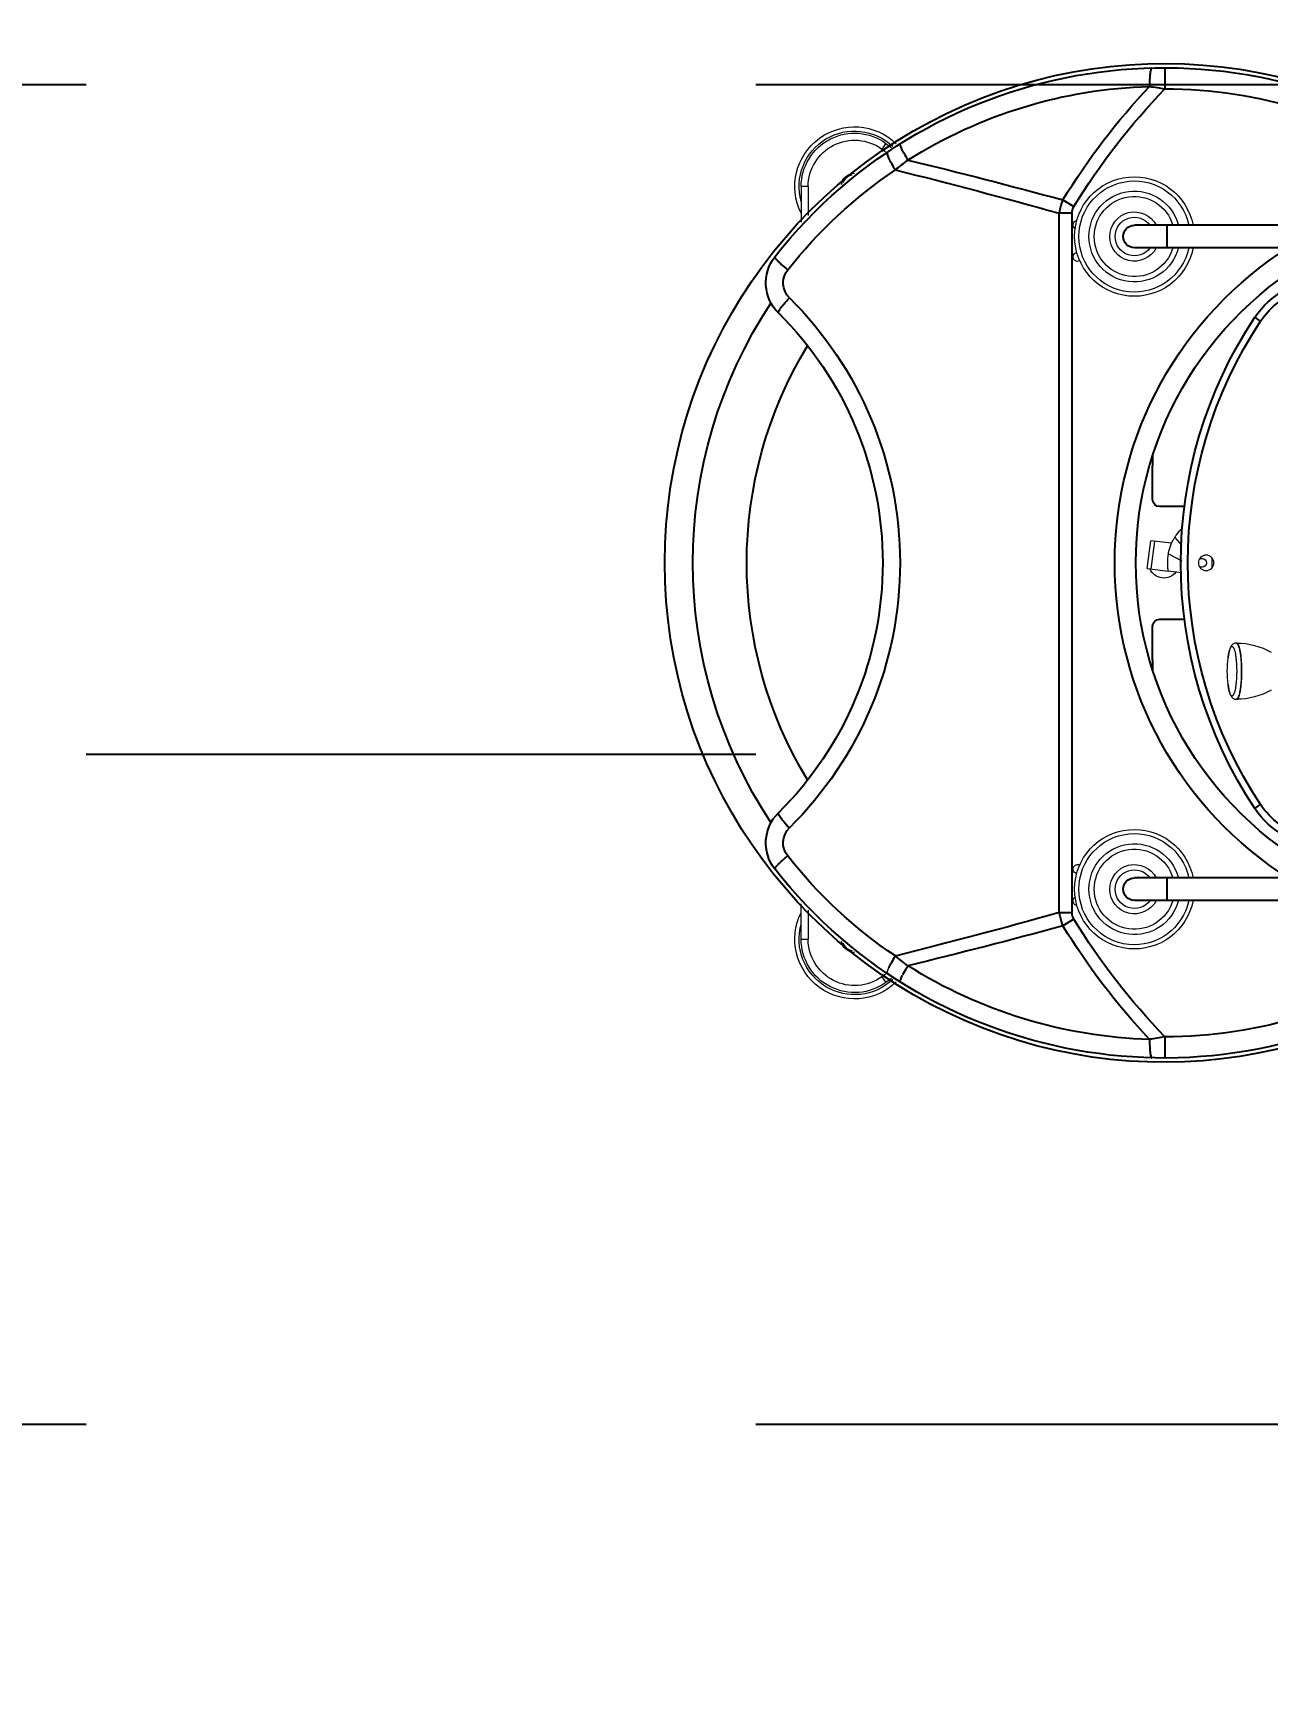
# Model space of a CAD drawing. Header units: millimetres. Extents: x 12325263 to 13848842, y -1463133 to 573208.
# Drawn here: x 12574391 to 12575269, y -838380 to -837210 of the extents above; entities that cross this region are included whole.
import ezdxf
from ezdxf.xclip import XClip

# ---------------------------------------------------------------- set-up
doc = ezdxf.new("R2010")
doc.units = ezdxf.units.MM
doc.header["$LTSCALE"] = 1000
doc.header["$XCLIPFRAME"] = 0
for name, color, linetype in [('A-ANNO-DIMS', 83, 'Continuous'), ('fur202301', 252, 'Continuous'), ('WALL', 5, 'Continuous'), ('WALL-SHATCH', 8, 'Continuous'), ('建筑-楼板开洞', 251, 'Continuous')]:
    doc.layers.add(name, color=color, linetype=linetype)
doc.styles.add('_TCH_DIM_T3', font='SIMPLEX.shx', dxfattribs={"width": 0.705882, "bigfont": 'GBCBIG.shx'})
doc.dimstyles.new('_TCH_ARCH&&120', dxfattribs={"dimtxt": 306, "dimasz": 120, "dimexe": 300, "dimexo": 360, "dimgap": 147, "dimtad": 1, "dimdec": 0, "dimzin": 0, "dimdsep": 46, "dimtxsty": '_TCH_DIM_T3', "dimblk": 'ARCHTICK', "dimcen": 0.09, "dimclrt": 7, "dimazin": 2, "dimtfac": 1, "dimtdec": 0, "dimtix": 1, "dimtmove": 2, "dimatfit": 3, "dimfxl": 1, "dimfxlon": 1, "dimtolj": 1, "dimtzin": 0, "dimarcsym": 0})

# ---------------------------------------------------------------- blocks, each defined once
blk = doc.blocks.new('adgshg13-A$C7F010FC0')
at = {"layer": 'WALL-SHATCH'}
h = blk.add_hatch(color=256, dxfattribs=at)
h.dxf.hatch_style = 1
h.paths.add_polyline_path([(-60384.2, -16880.9), (-763.2, 197.5), (12587.6, -13153.3), (12587.6, -157996), (-162964.9, -188820.4), (-171262.4, -180522.9), (-171262.4, -31310.9), (-150707.2, -10755.7), (-131860.1, -7980.9), (-99162.4, -7980.9), (-99162.4, -4980.9), (-76620.4, -4980.9), (-70107.7, -16880.9)], flags=16)
h.paths.add_polyline_path([(-60091.2, -16380.9), (-646.9, 646.9), (12987.6, -12987.6), (12987.6, -158331.9), (-163100.6, -189250.4), (-171662.4, -180688.6), (-171662.4, -31145.2), (-150777.9, -10260.7), (-131896.7, -7480.9), (-99562.4, -7480.9), (-99562.4, -4580.9), (-76365.6, -4580.9), (-69907.5, -16380.9)])
blk = doc.blocks.new('A$C4C7A72D3')
at = {"layer": 'WALL', "color": 1}
blk.add_blockref('adgshg13-A$C7F010FC0', (210433, 205503.6), dxfattribs=at)
blk = doc.blocks.new('asdgag2019061815112355956')
at = {"color": 2}
for p, q in [((114.2, -339), (114.2, -806.9)), ((130.2, -339), (130.2, -806.9)), ((578.2, -339), (578.2, -806.9)), ((594.2, -339), (594.2, -806.9)), ((179.6, -721.3), (182.3, -717.1)), ((526, -717.1), (528.8, -721.3)), ((314.2, -788.9), (314.2, -770.7)), ((394.2, -770.7), (394.2, -788.9)), ((17.2, -785.3), (2.2, -785.3)), ((130.2, -783.9), (114.2, -783.9)), ((286.3, -793.9), (309.2, -793.9)), ((399.2, -793.9), (422, -793.9)), ((594.2, -783.9), (578.2, -783.9)), ((706.2, -785.3), (691.2, -785.3)), ((100.9, -850), (96.1, -857.7)), ((105.6, -860.4), (105.6, -851.3)), ((602.7, -851.3), (105.6, -851.3)), ((602.7, -851.3), (602.7, -860.4)), ((612.2, -857.7), (607.5, -850)), ((105.6, -860.4), (602.7, -860.4))]:
    blk.add_line(p, q, dxfattribs=at)
at = {"color": 1, "lineweight": 9}
for p, q in [((257.2, -734.6), (257.2, -734.2)), ((297.2, -734.6), (297.2, -734.2)), ((357.9, -751.9), (350.4, -751.9)), ((347, -773.2), (348.2, -782.9)), ((348.3, -782.9), (348.2, -782.9)), ((350.1, -797.7), (348.3, -782.9)), ((360.7, -782.7), (355.7, -773.2)), ((372.3, -778.2), (366.6, -773.2)), ((368.1, -780.4), (369.9, -795.3)), ((349.7, -794.9), (369.6, -792.4)), ((350.1, -797.7), (369.9, -795.3)), ((58.7, -979.7), (55.9, -983.6)), ((652.4, -983.6), (649.6, -979.7)), ((60, -986.5), (55.9, -983.6)), ((61.7, -984), (60, -986.5)), ((648.4, -986.5), (646.6, -984)), ((652.4, -983.6), (648.4, -986.5)), ((86.7, -1043.9), (86.7, -1038.9)), ((107.2, -1038.9), (86.7, -1038.9)), ((621.7, -1038.9), (601.1, -1038.9)), ((621.7, -1038.9), (621.7, -1043.9)), ((86.7, -1043.9), (111.9, -1043.9)), ((621.7, -1043.9), (596.5, -1043.9))]:
    blk.add_line(p, q, dxfattribs=at)
blk.add_circle((354.2, -755.9), 5.5, dxfattribs=at)
at = {"color": 2}
for centre, radius, start, end in [((354.2, -785.9), 355, 132.7044, 47.2956), ((354.2, -785.9), 352, 145.9585, 231.8136), ((354.2, -785.9), 352, 308.1864, 34.0415), ((354.2, -785.9), 337, 145.9585, 179.896), ((354.2, -785.9), 337, 0.104, 34.0415), ((354.2, -555.9), 250, 206.3051, 333.6949), ((212.2, -672.1), 59, 180, 236.4593), ((496.2, -672.1), 59, 303.5407, 0), ((354.2, -555.9), 265, 212.1482, 327.8507), ((212.2, -672.1), 54, 216.0082, 236.4593), ((496.2, -672.1), 54, 303.5407, 323.9918), ((354.2, -457.9), 316, 236.4593, 303.5407), ((354.2, -457.9), 311, 236.4593, 303.5407), ((404.8, -853.9), 393.6, 169.9643, 171.5632), ((354.2, -435.9), 485.4, 226.0341, 238.5453), ((286.3, -593.9), 200, 267.3997, 270), ((309.2, -788.9), 5, 270, 0), ((399.2, -788.9), 5, 180, 270), ((422, -593.9), 200, 270, 272.6003), ((354.2, -435.9), 485.4, 301.4547, 313.9659), ((303.6, -853.9), 393.6, 8.4368, 10.0357), ((354.2, -435.9), 494.5, 226.7591, 238.5453), ((353.8, -786.9), 338.5, 181.5625, 212.3417), ((122.2, -806.9), 8, 180, 0), ((586.2, -806.9), 8, 180, 0), ((354.2, -435.9), 494.5, 301.4547, 313.2409), ((354.5, -786.9), 338.5, 327.6583, 358.4375), ((4588.9, -2070.7), 4653.7, 164.8914, 166.2933), ((4098.5, -1981.4), 4147.3, 164.3182, 165.9839), ((-3390.2, -1981.4), 4147.3, 14.0161, 15.6818), ((-3670.3, -2016.7), 4436.6, 13.6724, 15.1429), ((356.3, -752.2), 360.3, 216.7927, 218.5864), ((352, -752.2), 360.3, 321.4136, 323.2073), ((33.1, -918.3), 60.4, 296.478, 297.7002), ((354.2, -788.6), 337, 213.9735, 231.813), ((354.2, -1238.6), 265, 44.6876, 135.3123), ((354.1, -788.6), 337, 308.187, 326.0265), ((673.6, -921.3), 57, 242.2637, 243.5583), ((354.2, -1235.9), 250, 44.6874, 135.3126), ((354.2, -785.9), 296.7, 238.6721, 301.3247), ((155.1, -1041.7), 15, 231.8183, 315.3077), ((553.2, -1041.7), 15, 224.6921, 308.1814), ((155.1, -1039), 30, 231.8136, 315.3126), ((553.2, -1039), 30, 224.6874, 308.1864), ((354.2, -785.9), 335, 236.5637, 303.4363)]:
    blk.add_arc(centre, radius, start, end, dxfattribs=at)
at = {"color": 1, "lineweight": 9}
for centre, radius, start, end in [((306, -734.1), 48.8, 149.9046, 180.0184), ((248.4, -734.1), 48.8, 359.9816, 30.0954), ((277.2, -660.8), 80, 263.2385, 276.7592), ((354.2, -758.9), 3.2, 326.6824, 213.4624), ((122.2, -806.9), 42.5, 100.8547, 79.1453), ((122.2, -806.9), 39.5, 101.6932, 78.3077), ((586.2, -806.9), 42.5, 100.8547, 79.1453), ((586.2, -806.9), 39.5, 101.6932, 78.3077), ((122.2, -806.9), 32.3, 104.4215, 75.5793), ((122.2, -806.9), 28.5, 106.3927, 73.6073), ((354.2, -785.9), 10.8, 127.9159, 246.1476), ((354, -748.3), 35.1, 293.6402, 297.8225), ((355.1, -750.3), 32.8, 297.8157, 301.6146), ((586.2, -806.9), 32.3, 104.4215, 75.5793), ((586.2, -806.9), 28.5, 106.3927, 73.6073), ((122.2, -806.9), 17.5, 117.302, 62.698), ((586.2, -806.9), 17.5, 117.302, 62.698), ((122.2, -806.9), 13.7, 125.8276, 54.0161), ((586.2, -806.9), 13.7, 125.8276, 54.0161), ((113.8, -847.2), 3.25, 187.4909, 329.1244), ((136.5, -847.2), 3.25, 189.2556, 28.2369), ((571.8, -847.2), 3.25, 151.758, 350.7367), ((594.5, -847.2), 3.25, 210.8773, 352.5071), ((86.7, -1005.9), 42.5, 135.7706, 296.5001), ((86.7, -1005.9), 39.5, 136.5876, 285.6786), ((621.7, -1005.9), 42.5, 243.4999, 44.2252), ((621.7, -1005.9), 39.5, 254.5305, 43.4196), ((86.7, -1005.9), 38, 144, 270), ((86.7, -1005.9), 33, 144, 270), ((621.7, -1005.9), 38, 270, 36), ((621.7, -1005.9), 33, 270, 36), ((86.7, -1005.9), 9.5, 180.4917, 260.504), ((86.7, -1005.9), 8.5, 191.5068, 250.2072), ((621.7, -1005.9), 9.5, 279.496, 359.5083), ((621.7, -1005.9), 8.5, 289.7832, 348.4559)]:
    blk.add_arc(centre, radius, start, end, dxfattribs=at)
for points, knots in [([(257.2, -734.2), (257.2, -734), (257.2, -733.7), (257.6, -733.4), (258.1, -733), (258.7, -732.7), (259.6, -732.4), (260.6, -732), (261.7, -731.8), (263.6, -731.4), (266.2, -731), (269.6, -730.7), (273.3, -730.4), (277.2, -730.4), (281, -730.4), (284.7, -730.7), (288.1, -731), (290.7, -731.4), (292.6, -731.8), (293.7, -732), (294.8, -732.4), (295.6, -732.7), (296.3, -733), (296.8, -733.4), (297.1, -733.7), (297.2, -734), (297.2, -734.2)], [0, 0, 0, 0, 0.009099, 0.02021, 0.034466, 0.052328, 0.073925, 0.099219, 0.128069, 0.160268, 0.233621, 0.316751, 0.406647, 0.499999, 0.59335, 0.683244, 0.766372, 0.839726, 0.871926, 0.900778, 0.926072, 0.947671, 0.965533, 0.97979, 0.990901, 1, 1, 1, 1]), ([(257.3, -734.2), (257.2, -734.2), (257.2, -734.4), (257.2, -734.5), (257.2, -734.6)], [0, 0, 0, 0, 0.264672, 1, 1, 1, 1]), ([(258, -737), (257.8, -736.7), (257.3, -735.9), (257.2, -735), (257.2, -734.6)], [0, 0, 0, 0, 0.480037, 1, 1, 1, 1]), ([(257.4, -734), (257.4, -734), (257.3, -734.1), (257.3, -734.2), (257.3, -734.2)], [0, 0, 0, 0, 0.263285, 1, 1, 1, 1]), ([(296.9, -734), (296.8, -733.9), (296.5, -733.6), (296, -733.3), (295.4, -733), (294.2, -732.6), (292.5, -732.2), (290, -731.7), (287.2, -731.3), (282.8, -730.9), (277.2, -730.8), (271.5, -730.9), (267.1, -731.3), (264.3, -731.7), (261.8, -732.2), (260.1, -732.6), (259, -733), (258.3, -733.3), (257.8, -733.6), (257.5, -733.9), (257.4, -734)], [0, 0, 0, 0, 0.011846, 0.026564, 0.044364, 0.065289, 0.116228, 0.178338, 0.249956, 0.329029, 0.5, 0.670971, 0.750044, 0.821662, 0.883772, 0.934711, 0.955636, 0.973436, 0.988154, 1, 1, 1, 1]), ([(294.8, -737.5), (294.8, -737.4), (294.7, -737.1), (294.5, -736.8), (294, -736.5), (293.4, -736.2), (292.7, -735.9), (291.8, -735.6), (290.8, -735.3), (289.2, -735), (286.9, -734.7), (283.8, -734.4), (280.6, -734.2), (277.2, -734.1), (273.8, -734.2), (270.5, -734.4), (267.5, -734.7), (265.2, -735), (263.5, -735.3), (262.5, -735.6), (261.6, -735.9), (260.9, -736.2), (260.3, -736.5), (259.9, -736.8), (259.6, -737.1), (259.5, -737.4), (259.5, -737.5)], [0, 0, 0, 0, 0.009097, 0.02021, 0.034465, 0.052326, 0.073922, 0.099215, 0.128065, 0.160264, 0.233619, 0.31675, 0.406647, 0.500002, 0.593357, 0.683253, 0.766382, 0.839736, 0.871935, 0.900784, 0.926077, 0.947673, 0.965534, 0.97979, 0.990903, 1, 1, 1, 1]), ([(297.2, -734.6), (297.2, -735), (297, -735.9), (296.5, -736.7), (296.3, -737)], [0, 0, 0, 0, 0.519822, 1, 1, 1, 1]), ([(297.1, -734.2), (297.1, -734.2), (297, -734.1), (297, -734.1), (296.9, -734)], [0, 0, 0, 0, 0.237696, 1, 1, 1, 1]), ([(297.2, -734.6), (297.2, -734.6), (297.2, -734.4), (297.1, -734.3), (297.1, -734.2)], [0, 0, 0, 0, 0.240893, 1, 1, 1, 1]), ([(267.7, -740.3), (266.6, -740.1), (264.7, -739.9), (262.4, -739.3), (260.9, -738.8), (259.8, -738.4), (258.9, -737.8), (258.3, -737.3), (258, -737)], [0, 0, 0, 0, 0.304471, 0.563055, 0.676091, 0.781799, 0.886527, 1, 1, 1, 1]), ([(259.5, -737.5), (259.5, -737.5), (259.5, -737.7), (259.6, -737.9), (259.8, -738.1), (260.2, -738.4), (260.8, -738.7), (261.7, -739.1), (262.9, -739.4), (264.3, -739.8), (265.9, -740), (267.1, -740.2), (267.7, -740.3)], [0, 0, 0, 0, 0.023517, 0.049394, 0.079387, 0.114597, 0.202751, 0.315973, 0.453986, 0.615437, 0.798285, 1, 1, 1, 1]), ([(296.3, -737), (296, -737.3), (295.5, -737.8), (294.5, -738.4), (293.5, -738.8), (291.9, -739.3), (289.6, -739.9), (287.7, -740.1), (286.6, -740.3)], [0, 0, 0, 0, 0.113475, 0.218204, 0.323911, 0.436948, 0.695529, 1, 1, 1, 1]), ([(286.6, -740.3), (287.2, -740.2), (288.4, -740), (290, -739.8), (291.4, -739.4), (292.6, -739.1), (293.5, -738.7), (294.2, -738.4), (294.5, -738.1), (294.7, -737.9), (294.8, -737.7), (294.8, -737.5), (294.8, -737.5)], [0, 0, 0, 0, 0.201712, 0.384559, 0.546009, 0.684021, 0.797244, 0.8854, 0.92061, 0.950604, 0.976483, 1, 1, 1, 1]), ([(348.2, -782.9), (348.6, -782.9), (350.1, -783), (353, -783.1), (356.8, -783.1), (359.4, -783), (360.7, -782.7)], [0, 0, 0, 0, 0.099668, 0.364093, 0.696314, 1, 1, 1, 1]), ([(360.7, -782.7), (361.3, -782.6), (363.8, -782.1), (366.3, -781.2), (368.1, -780.4)], [0, 0, 0, 0, 0.246536, 1, 1, 1, 1]), ([(372.3, -778.2), (372.9, -777.9), (375.3, -776.2), (377.6, -774.3), (379.1, -772.7)], [0, 0, 0, 0, 0.24671, 1, 1, 1, 1]), ([(66.3, -981.7), (65.4, -982.1), (64.2, -982.6), (62.8, -982.8), (62.3, -982.7), (62.2, -982.6)], [0, 0, 0, 0, 0.687647, 0.886243, 1, 1, 1, 1])]:
    blk.add_open_spline(points, degree=3, knots=knots, dxfattribs=at)
at = {"color": 2}
for points, knots in [([(7.6, -795.9), (6.8, -795.8), (5.5, -795.7), (3.8, -795.3), (2.8, -795.1), (2.3, -794.7), (2.3, -794.5)], [0, 0, 0, 0, 0.400811, 0.70435, 0.902014, 1, 1, 1, 1]), ([(706.1, -794.5), (706.1, -794.7), (705.5, -795.1), (704.5, -795.3), (702.8, -795.7), (701.5, -795.8), (700.7, -795.9)], [0, 0, 0, 0, 0.097989, 0.295652, 0.599189, 1, 1, 1, 1]), ([(15.4, -796.1), (14.7, -796.1), (12.1, -796.1), (9.5, -796), (7.6, -795.9)], [0, 0, 0, 0, 0.271067, 1, 1, 1, 1]), ([(700.7, -795.9), (700.2, -795.9), (697.6, -796.1), (694.9, -796.1), (692.9, -796.1)], [0, 0, 0, 0, 0.223927, 1, 1, 1, 1]), ([(105.6, -860.4), (104.8, -860.3), (101.5, -859.7), (98.4, -858.7), (96.1, -857.7)], [0, 0, 0, 0, 0.248324, 1, 1, 1, 1]), ([(612.2, -857.7), (611.5, -858.1), (608.4, -859.3), (605.2, -860.1), (602.7, -860.4)], [0, 0, 0, 0, 0.248325, 1, 1, 1, 1]), ([(67.8, -968), (67.2, -968.4), (65, -969.7), (62.9, -970.9), (61.2, -971.8)], [0, 0, 0, 0, 0.272225, 1, 1, 1, 1]), ([(647.1, -971.8), (646.6, -971.5), (644.4, -970.3), (642.2, -969), (640.5, -968)], [0, 0, 0, 0, 0.222948, 1, 1, 1, 1]), ([(60.1, -972.3), (59.6, -972.6), (58.8, -973), (57.6, -973.5), (56.9, -973.7), (56.5, -973.7), (56.4, -973.6)], [0, 0, 0, 0, 0.410902, 0.717585, 0.911938, 1, 1, 1, 1]), ([(74.7, -976.9), (73.2, -977.9), (70.5, -979.6), (67.6, -981.1), (66.3, -981.7)], [0, 0, 0, 0, 0.545586, 1, 1, 1, 1]), ([(642, -981.7), (640.7, -981.1), (637.8, -979.6), (635.1, -977.9), (633.6, -976.9)], [0, 0, 0, 0, 0.454409, 1, 1, 1, 1]), ([(646.1, -982.6), (646, -982.7), (645.5, -982.8), (644.1, -982.6), (642.9, -982.1), (642, -981.7)], [0, 0, 0, 0, 0.11376, 0.312356, 1, 1, 1, 1]), ([(651.9, -973.6), (651.9, -973.7), (651.4, -973.7), (650.7, -973.5), (649.6, -973), (648.7, -972.6), (648.2, -972.3)], [0, 0, 0, 0, 0.088063, 0.282415, 0.589098, 1, 1, 1, 1]), ([(171.6, -1057.4), (171.2, -1057.1), (169.2, -1055.4), (167.2, -1053.7), (165.8, -1052.3)], [0, 0, 0, 0, 0.223923, 1, 1, 1, 1]), ([(536.7, -1057.4), (537.1, -1057.1), (539.2, -1055.4), (541.1, -1053.7), (542.6, -1052.3)], [0, 0, 0, 0, 0.223923, 1, 1, 1, 1]), ([(136.5, -1062.6), (136.6, -1062.6), (136.9, -1062.6), (137.7, -1062.2), (138.3, -1061.7), (138.7, -1061.3)], [0, 0, 0, 0, 0.109584, 0.306052, 1, 1, 1, 1]), ([(138.7, -1061.3), (138.8, -1061.2), (139.2, -1060.9), (139.5, -1060.6), (139.7, -1060.3)], [0, 0, 0, 0, 0.231313, 1, 1, 1, 1]), ([(139.7, -1060.3), (139.8, -1060.2), (140.2, -1059.9), (140.5, -1059.6), (140.7, -1059.3)], [0, 0, 0, 0, 0.237706, 1, 1, 1, 1]), ([(140.7, -1059.3), (141.1, -1058.9), (142.9, -1057), (144.6, -1055), (145.8, -1053.5)], [0, 0, 0, 0, 0.223296, 1, 1, 1, 1]), ([(172.9, -1058.4), (172.8, -1058.3), (172.4, -1058), (171.9, -1057.7), (171.6, -1057.4)], [0, 0, 0, 0, 0.236594, 1, 1, 1, 1]), ([(174, -1059.1), (173.9, -1059.1), (173.5, -1058.8), (173.2, -1058.6), (172.9, -1058.4)], [0, 0, 0, 0, 0.232856, 1, 1, 1, 1]), ([(176.4, -1060.1), (176.3, -1060.2), (176, -1060.2), (175.2, -1059.9), (174.5, -1059.5), (174, -1059.1)], [0, 0, 0, 0, 0.117695, 0.315726, 1, 1, 1, 1]), ([(531.9, -1060.1), (532, -1060.2), (532.3, -1060.2), (533.2, -1059.9), (533.9, -1059.5), (534.4, -1059.1)], [0, 0, 0, 0, 0.117696, 0.315727, 1, 1, 1, 1]), ([(534.4, -1059.1), (534.5, -1059.1), (534.8, -1058.8), (535.2, -1058.6), (535.4, -1058.4)], [0, 0, 0, 0, 0.232856, 1, 1, 1, 1]), ([(535.4, -1058.4), (535.5, -1058.3), (536, -1058), (536.4, -1057.7), (536.7, -1057.4)], [0, 0, 0, 0, 0.236594, 1, 1, 1, 1]), ([(567.6, -1059.3), (567.2, -1058.9), (565.4, -1057), (563.8, -1055), (562.5, -1053.5)], [0, 0, 0, 0, 0.223309, 1, 1, 1, 1]), ([(568.6, -1060.3), (568.5, -1060.2), (568.2, -1059.9), (567.8, -1059.6), (567.6, -1059.3)], [0, 0, 0, 0, 0.23771, 1, 1, 1, 1]), ([(569.6, -1061.3), (569.5, -1061.2), (569.2, -1060.9), (568.8, -1060.6), (568.6, -1060.3)], [0, 0, 0, 0, 0.231312, 1, 1, 1, 1]), ([(571.8, -1062.6), (571.7, -1062.6), (571.4, -1062.6), (570.6, -1062.2), (570, -1061.7), (569.6, -1061.3)], [0, 0, 0, 0, 0.109581, 0.30605, 1, 1, 1, 1])]:
    blk.add_open_spline(points, degree=3, knots=knots, dxfattribs=at)
for points in [[(100.9, -850), (102.3, -850.8), (103.9, -851.3), (105.6, -851.3)], [(602.7, -851.3), (604.4, -851.3), (606.1, -850.8), (607.5, -850)]]:
    blk.add_open_spline(points, degree=3, dxfattribs=at)
blk = doc.blocks.new('sdfgsdffhg')
at = {"layer": 'fur202301', "xscale": -1, "rotation": 270}
blk.add_blockref('asdgag2019061815112355956', (-5102.4, 36115.4), dxfattribs=at)
blk = doc.blocks.new('_ArchTick')
at = {"color": 0, "linetype": 'ByBlock', "const_width": 0.4}
blk.add_lwpolyline([(-0.5, -0.5), (0.5, 0.5)], dxfattribs=at)
blk = doc.blocks.new('*D4314')
at = {"layer": 'A-ANNO-DIMS', "color": 0, "lineweight": -2, "transparency": 16777216}
for p, q in [((12571796.8, -839035.8), (12571796.8, -839336.8)), ((12571796.8, -839036.8), (12576046.8, -839036.8)), ((12576046.8, -839035.8), (12576046.8, -839336.8))]:
    blk.add_line(p, q, dxfattribs=at)
at = {"layer": 'Defpoints', "color": 0, "transparency": 16777216}
for p in [(12571796.8, -837836.8), (12576046.8, -837836.8), (12576046.8, -839036.8)]:
    blk.add_point(p, dxfattribs=at)
at = {"layer": 'A-ANNO-DIMS', "color": 0, "lineweight": -2, "transparency": 16777216, "xscale": 120, "yscale": 120, "zscale": 120, "rotation": 180}
blk.add_blockref('_ArchTick', (12571796.8, -839036.8), dxfattribs=at)
at = {"layer": 'A-ANNO-DIMS', "color": 0, "lineweight": -2, "transparency": 16777216, "xscale": 120, "yscale": 120, "zscale": 120}
blk.add_blockref('_ArchTick', (12576046.8, -839036.8), dxfattribs=at)
at = {"layer": 'A-ANNO-DIMS', "color": 7, "transparency": 16777216, "insert": (12573921.8, -838736.8), "char_height": 306, "attachment_point": 5, "style": '_TCH_DIM_T3'}
blk.add_mtext('\\A1;4250', dxfattribs=at)

msp = doc.modelspace()

# ---------------------------------------------------------------- block references
ref = msp.add_blockref('A$C4C7A72D3', (12385714.9, -906209.5), dxfattribs=dict(rotation=350.041249254255))
XClip(ref).set_block_clipping_path([(223442.8584877662, 85923.1187333744), (220542.7961432356, 85923.1422391906), (220542.8579492103, 89292.823275506), (211526.9150355905, 89292.8101311298), (210631.4331447985, 94392.8080583527), (206113.3685902953, 94392.8025418455), (206001.4315187763, 95030.3127344656), (204376.2826588508, 94744.9613686837), (203364.4570056833, 100506.9030052917), (197947.3947122637, 99555.7482674252), (192482.3428474721, 130679.4765393781), (190118.7804593667, 130264.4504016289), (191623.4071957469, 121695.6427078634), (177046.6486519482, 119136.2011700841), (175707.6223907359, 126760.8483765714), (173902.988371335, 128026.4039125028), (169528.3854461554, 127258.2903269802), (169070.0967394859, 129868.3614864857), (163308.2517458182, 128856.6693391807), (163766.52659606, 126246.6171700556), (159679.1795131005, 125528.9180921423), (170669.6888374612, 62935.797914044), (167222.1989369914, 62330.4650948944), (167939.7759490944, 58243.6808593175), (171386.9528796654, 58848.2912487988), (172857.0656793863, 50477.0032648193), (165962.5026008021, 49266.4230898353), (168037.7813034765, 37447.1796448426), (140649.9584970828, 32638.2390106404), (115387.9799239188, 28202.5781787895), (95598.7254695911, 140907.4332163476), (226939.476109907, 163968.8668500402), (240128.6952811591, 88852.8973128139)])

# ---------------------------------------------------------------- next in the draw order: hatches: boundary and pattern name
at = {"layer": '建筑-楼板开洞'}
h = msp.add_hatch(dxfattribs=at)
h.set_pattern_fill('DASH', color=256, scale=500)
h.set_pattern_definition([(0, (0, 0), (476.25, 476.25), [476.25, -476.25])])
h.paths.add_polyline_path([(12597696.7, -842386.8), (12590696.8, -842386.9), (12590697.1, -843986.8), (12595796.8, -843986.9), (12595797.1, -849736.9), (12588796.8, -849736.8), (12588796.8, -851936.8), (12564896.8, -851936.8), (12564896.8, -816186.8), (12568846.8, -816186.8), (12568846.8, -816040), (12568846.8, -807536.8), (12574696.8, -807536.8), (12574696.8, -810386.8), (12575896.8, -810386.8), (12579055.2, -810386.8), (12580496.9, -811828.2), (12580696.9, -819086.9), (12595696.9, -819086.7), (12595696.9, -812786.8), (12597696.7, -812786.8)])

# ---------------------------------------------------------------- next in the draw order: block references
msp.add_blockref('sdfgsdffhg', (12581083.9, -874056.8, 0))

# ---------------------------------------------------------------- next in the draw order: dimensions: what is measured, and where the dimension line sits
at = {"layer": 'A-ANNO-DIMS'}
dim = msp.add_aligned_dim(p1=(12571796.8, -837836.8), p2=(12576046.8, -837836.8), distance=-1200, dimstyle='_TCH_ARCH&&120', dxfattribs=at)
dim.commit()
dim.dimension.update_dxf_attribs({"geometry": '*D4314', "text_midpoint": (12573921.8, -838736.8)})

doc.saveas('drawing.dxf')
